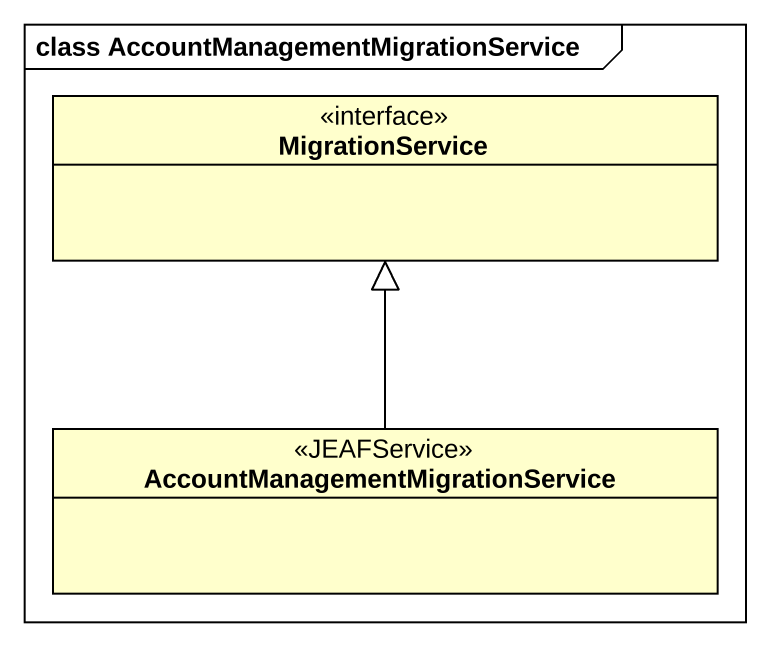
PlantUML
@startuml
mainframe class AccountManagementMigrationService
hide circle
hide empty members
interface MigrationService
interface "AccountManagementMigrationService" as AccountManagementMigrationSe <<JEAFService>>
AccountManagementMigrationSe -up-|> MigrationService
@enduml
